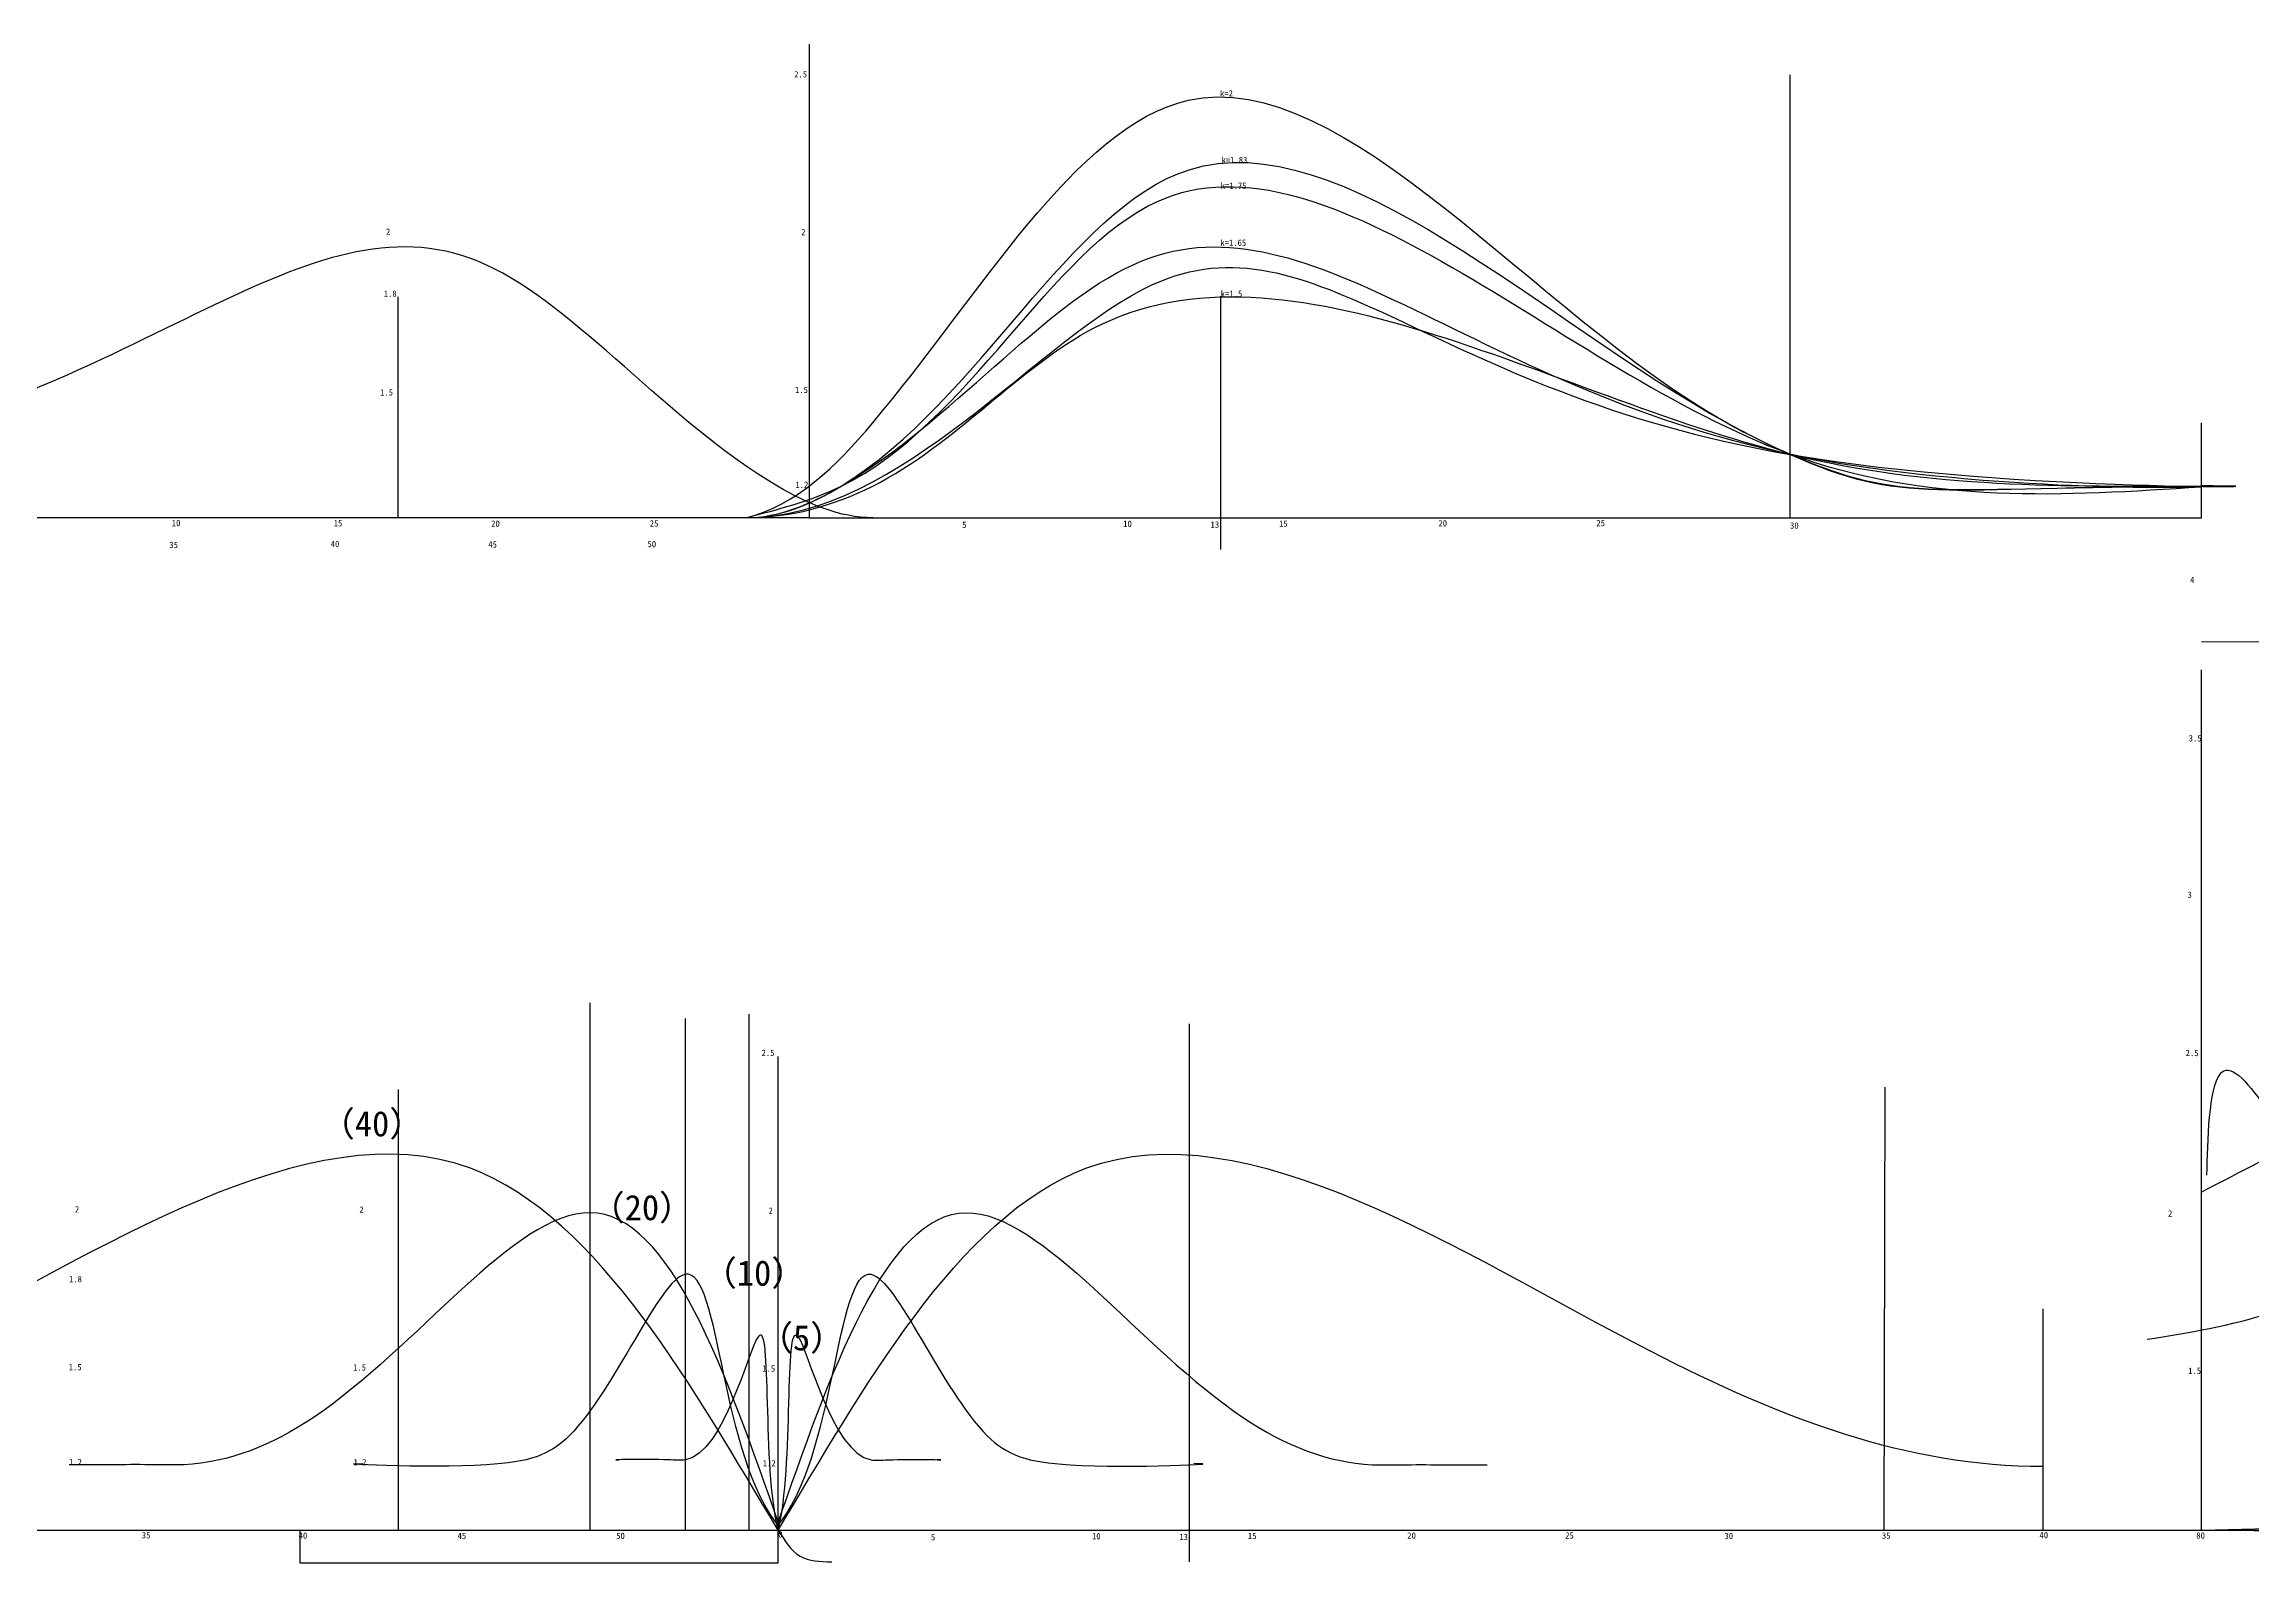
# Model space of a CAD drawing. Header units: millimetres. Extents: x 199 to 558, y 146 to 328.
# Drawn here: x 253.8 to 323.6, y 271 to 319 of the extents above; entities that cross this region are included whole.
import ezdxf

# ---------------------------------------------------------------- set-up
doc = ezdxf.new("R2010")
doc.units = ezdxf.units.MM
doc.styles.get("Standard").update_dxf_attribs({"font": ''})
doc.styles.get('Standard').set_extended_font_data('SimSun')

msp = doc.modelspace()

# ---------------------------------------------------------------- linework, layer by layer
for p, q in [((278, 304), (278, 318.97)), ((278, 304), (278, 318.97)), ((308.992, 303.981), (308.992, 318)), ((265, 304), (265, 310.98)), ((291, 304), (291, 311)), ((322, 304), (322, 307)), ((278, 304), (227.5, 304)), ((278, 304), (322, 304)), ((278, 304), (291, 304)), ((278, 304), (291, 304)), ((291, 303), (291, 304)), ((321.998, 300.087), (363.149, 299.965)), ((321.998, 272), (321.998, 299.194)), ((271.07, 272), (271.07, 288.672)), ((274.08, 272), (274.08, 288.174)), ((276.096, 272), (276.096, 288.305)), ((290.013, 272), (290.013, 288)), ((277.013, 272), (277.013, 286.97)), ((277.013, 272), (277.013, 286.97)), ((265.015, 271.984), (265.015, 285.93)), ((311.97, 272), (312, 286)), ((316.996, 272), (316.996, 279)), ((216, 272), (290.013, 272)), ((261.899, 272), (261.899, 270.966)), ((266.968, 272), (271.968, 272)), ((277.013, 272), (387.23, 272)), ((277.013, 272), (290.013, 272)), ((277.013, 270.966), (277.013, 272)), ((290.013, 271), (290.013, 272)), ((261.899, 270.966), (277.013, 270.966))]:
    msp.add_line(p, q)
for points, start_tangent, end_tangent in [([(275.987, 304), (280, 307), (289.971, 317.195), (307, 307), (308.992, 306.011), (322, 305.002), (323, 305.002)], (0.970332, 0.241775), (-1, 0)), ([(275.987, 304), (279, 305), (290, 315), (307, 307), (308.992, 306.004), (322, 305), (323, 305)], (1, 0), (-1, 0)), ([(275.987, 304), (288.847, 311.369), (308.992, 306), (322, 305.006)], (1, 0), (-1, 0)), ([(322.168, 283.218), (322.583, 286.417), (326.11, 282.19), (336.298, 276.333), (349.938, 275.385), (362.122, 275.385), (369.037, 275.054)], (0.016868, 0.999858), (0.99315, -0.116847)), ([(277.069, 272.093), (274.08, 280.087), (270.416, 274.992), (267.789, 274.064), (263.882, 274.102)], (-0.660642, 0.750701), (1, 0)), ([(276.957, 272.093), (279.947, 280.087), (283.611, 274.992), (286.238, 274.064), (290.145, 274.102)], (0.660642, 0.750701), (-1, 0)), ([(277.017, 272), (276.388, 278.122), (274.08, 274.221), (273.53, 274.221), (271.986, 274.221)], (-0.25082, 0.968034), (1, 0)), ([(277.01, 272), (277.638, 278.122), (279.947, 274.221), (280.496, 274.221), (282.041, 274.221)], (0.25082, 0.968034), (-1, 0))]:
    msp.add_spline(points, degree=3, dxfattribs=dict(start_tangent=start_tangent, end_tangent=end_tangent))
for points, start_tangent in [([(275.987, 304), (278.999, 304.995), (289, 314), (308.992, 306.015), (322, 304.982)], (1, 0)), ([(322.011, 282.697), (334.234, 290.02), (345.649, 298.446), (354, 299.995), (362.084, 299.968)], (0.948608, 0.316455)), ([(320.275, 278.032), (324.195, 278.876), (329.738, 282.541), (332.055, 286.481)], (0.95504, 0.296477)), ([(277.069, 272.09), (271.07, 282.034), (262.311, 275.552), (258.237, 274.069), (257.151, 274.067), (255.945, 274.067), (254.602, 274.067)], (-0.856708, 0.515802)), ([(276.957, 272.09), (282.957, 282.034), (291.716, 275.552), (295.789, 274.069), (296.875, 274.067), (298.082, 274.067), (299.424, 274.067)], (0.856708, 0.515802)), ([(321.998, 272), (349.127, 273.661), (362.168, 275.129), (369.379, 274.566)], (1, 0)), ([(277.015, 272.003), (277.709, 271.174), (278.705, 270.998)], (0.483497, -0.875346))]:
    msp.add_spline(points, degree=3, dxfattribs=dict(start_tangent=start_tangent))
for points in [[(280.013, 304), (278.955, 304), (274.355, 306), (265, 317.769), (254.679, 304.934), (235.217, 304.923), (234.062, 304.982)], [(275.987, 304), (277.045, 304), (281.645, 306), (291, 317.769), (301.321, 304.934), (320.783, 304.923), (321.938, 304.982)]]:
    msp.add_open_spline(points, degree=3, knots=[0, 0, 0, 0, 3.174965, 14.57672, 36.406916, 47.466822, 47.466822, 47.466822, 47.466822])
at = {"color": 1}
for points, start_tangent, end_tangent in [([(275.987, 304), (280, 305), (287, 310), (308.992, 306.007), (322, 305.001)], (1, 0), (1, 0)), ([(277.013, 272), (267.288, 283.436), (249.457, 277.668), (237.031, 274.019)], (-0.51705, 0.855955), (-1, 0)), ([(277.013, 272), (286.739, 283.436), (304.569, 277.668), (316.996, 274.019)], (0.51705, 0.855955), (1, 0))]:
    msp.add_spline(points, degree=3, dxfattribs=dict(at, start_tangent=start_tangent, end_tangent=end_tangent))
at = {"color": 3, "start_tangent": (1, 0)}
msp.add_spline([(321.998, 272), (357.291, 272.713), (362.084, 272.983), (363.854, 272.983)], degree=3, dxfattribs=at)

# ---------------------------------------------------------------- texts
at = {"attachment_point": 1}
for s, insert, char_height, width in [('2.5', (277.518, 318.117), 0.2, 2), ('k=2', (290.977, 317.517), 0.2, 2), ('k=1.83', (291.024, 315.408), 0.2, 2), ('k=1.75', (290.998, 314.593), 0.2, 2), ('2', (264.617, 313.143), 0.2, 2), ('2', (277.74, 313.129), 0.2, 2), ('k=1.65', (290.988, 312.794), 0.2, 2), ('k=1.5', (291, 311.18), 0.2, 2), ('1.8', (264.548, 311.184), 0.2, 2), ('1.5', (264.433, 308.064), 0.2, 2), ('1.5', (277.544, 308.142), 0.2, 2), ('1.2', (277.557, 305.144), 0.2, 2), ('10', (257.848, 303.933), 0.2, 2), ('15', (262.965, 303.93), 0.2, 2), ('20', (267.942, 303.915), 0.2, 2), ('25', (272.955, 303.921), 0.2, 2), ('5', (282.826, 303.877), 0.2, 2), ('10', (287.917, 303.911), 0.2, 2), ('13', (290.679, 303.885), 0.2, 2), ('15', (292.842, 303.916), 0.2, 2), ('20', (297.88, 303.928), 0.2, 2), ('25', (302.871, 303.933), 0.2, 2), ('30', (308.992, 303.854), 0.2, 2), ('35', (257.773, 303.242), 0.2, 2), ('40', (262.871, 303.273), 0.2, 2), ('45', (267.853, 303.258), 0.2, 2), ('50', (272.882, 303.269), 0.2, 2), ('4', (321.635, 302.133), 0.2, 2), ('3.5', (321.591, 297.129), 0.2, 2), ('3', (321.554, 292.186), 0.2, 2), ('2.5', (276.485, 287.187), 0.2, 2), ('2.5', (321.495, 287.183), 0.2, 2), ('（40）', (262.542, 285.245), 0.8, 2.68241), ('（20）', (271.07, 282.597), 0.8, 3.01059), ('2', (254.785, 282.24), 0.2, 2), ('2', (263.776, 282.232), 0.2, 2), ('2', (276.707, 282.199), 0.2, 2), ('2', (320.938, 282.11), 0.2, 2), ('（10）', (274.615, 280.527), 0.8, 3.4904), ('1.8', (254.599, 280.035), 0.2, 2), ('（5）', (276.388, 278.481), 0.8, 2.68241), ('1.5', (254.589, 277.252), 0.2, 2), ('1.5', (263.579, 277.244), 0.2, 2), ('1.5', (276.51, 277.211), 0.2, 2), ('1.5', (321.576, 277.137), 0.2, 2), ('1.2', (254.602, 274.254), 0.2, 2), ('1.2', (263.593, 274.247), 0.2, 2), ('1.2', (276.524, 274.214), 0.2, 2), ('35', (256.9, 271.94), 0.2, 2), ('40', (261.858, 271.927), 0.2, 2), ('45', (266.88, 271.917), 0.2, 2), ('50', (271.894, 271.92), 0.2, 2), ('0', (277.013, 271.965), 0.2, 2), ('5', (281.839, 271.877), 0.2, 2), ('10', (286.931, 271.911), 0.2, 2), ('13', (289.692, 271.885), 0.2, 2), ('15', (291.856, 271.916), 0.2, 2), ('20', (296.893, 271.928), 0.2, 2), ('25', (301.885, 271.933), 0.2, 2), ('30', (306.918, 271.916), 0.2, 2), ('35', (311.894, 271.927), 0.2, 2), ('40', (316.875, 271.943), 0.2, 2), ('80', (321.832, 271.929), 0.2, 2)]:
    msp.add_mtext(s, dxfattribs=dict(at, insert=insert, char_height=char_height, width=width))

doc.saveas('drawing.dxf')
